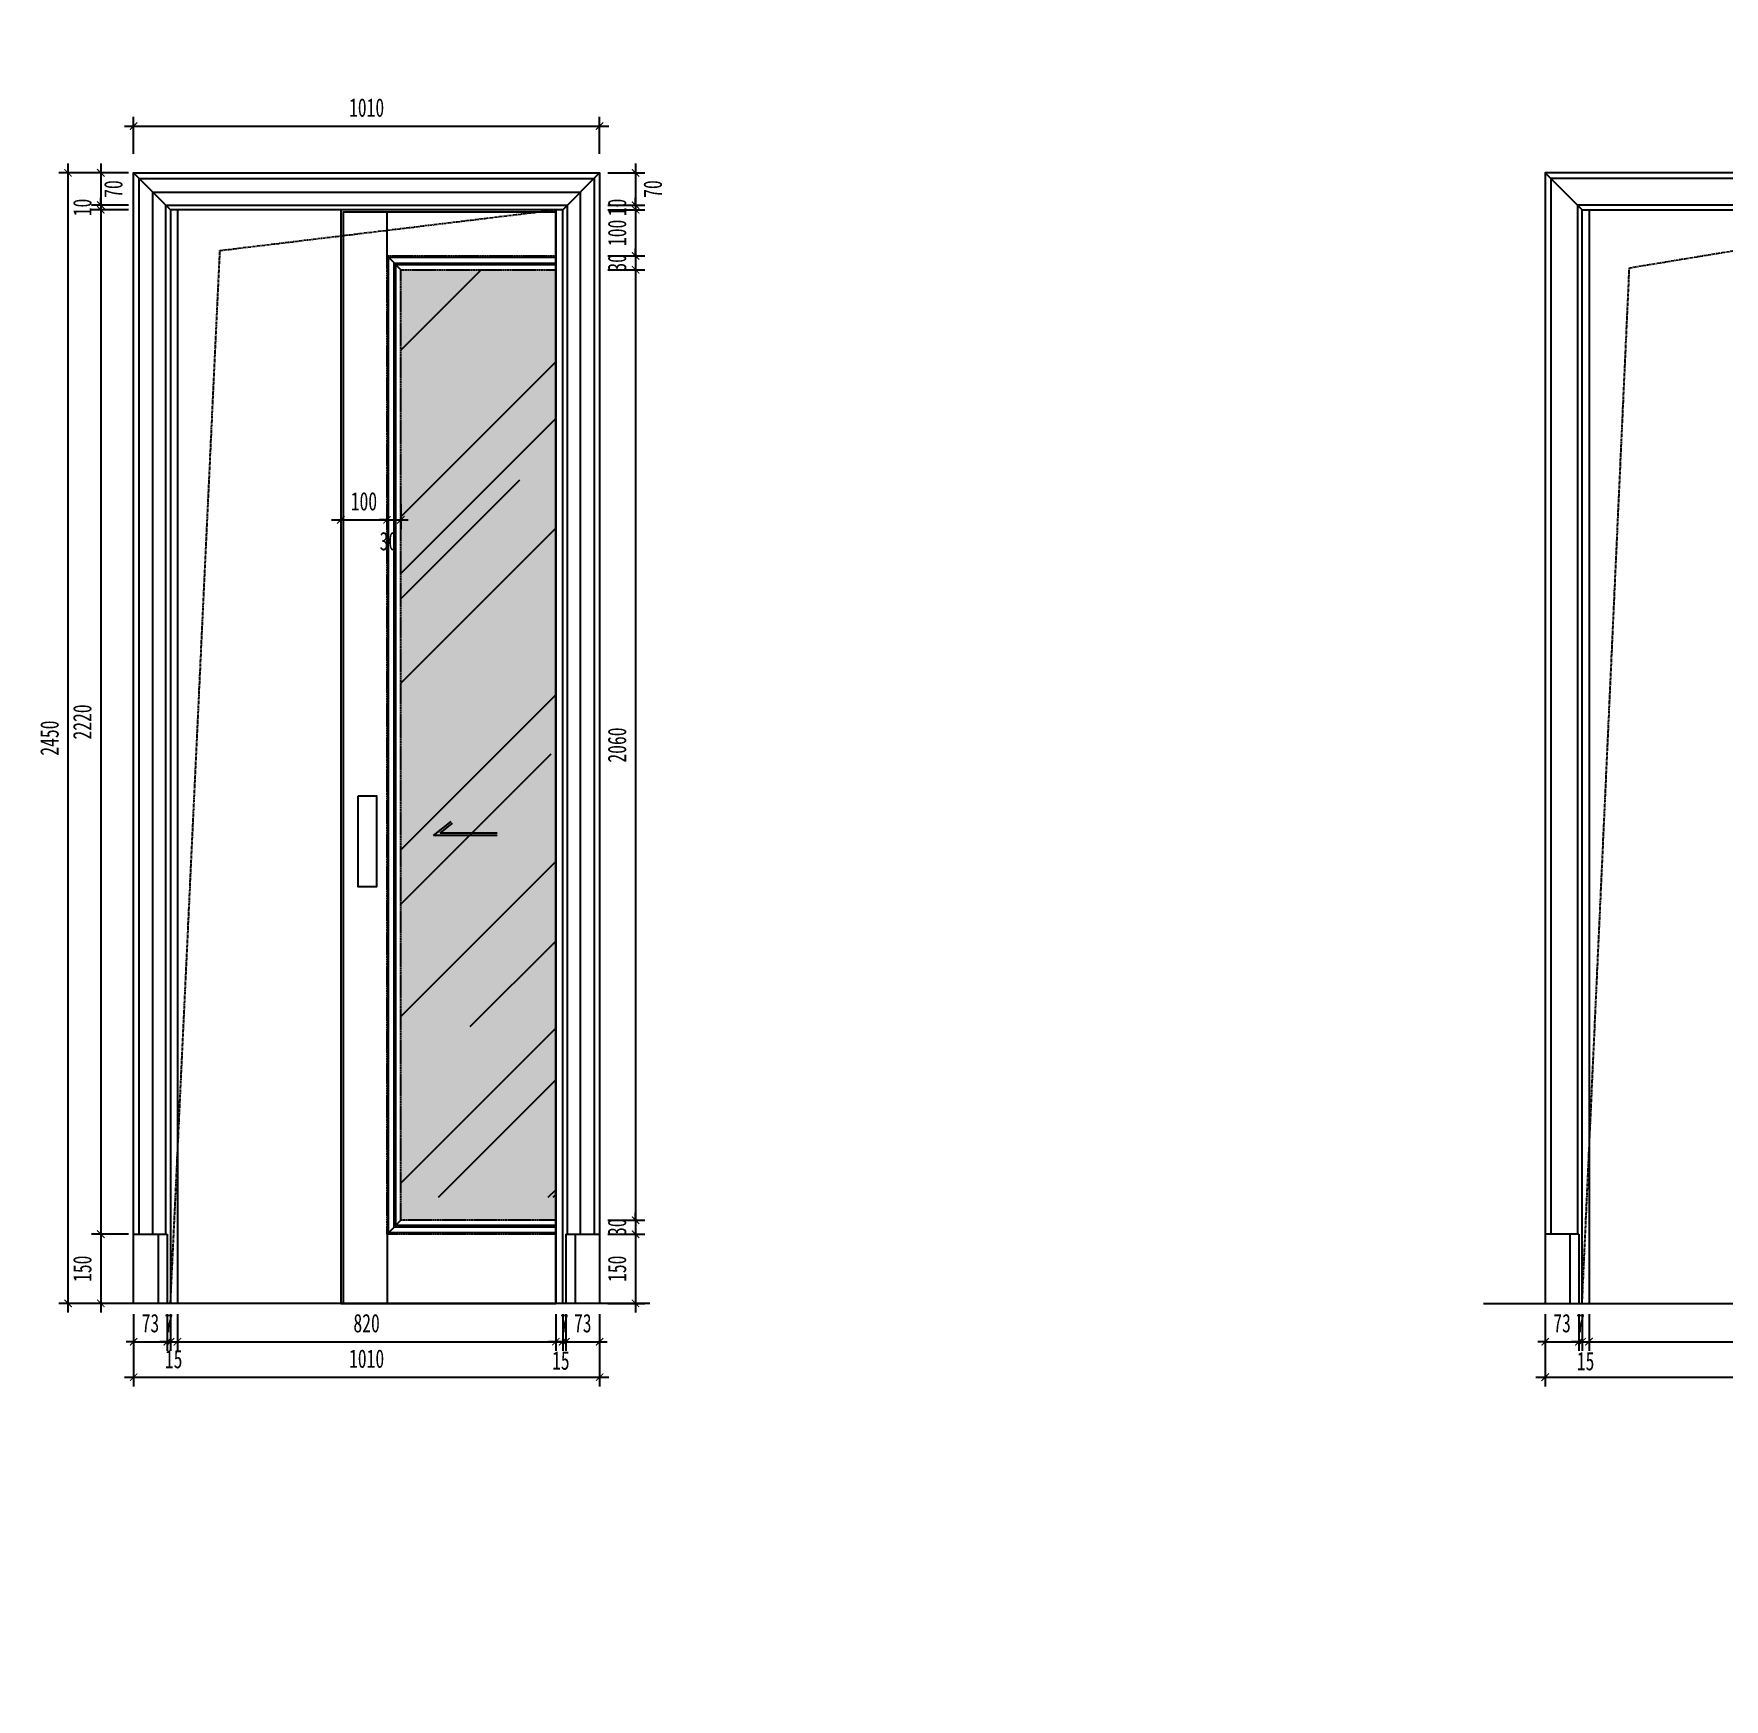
# Model space of a CAD drawing. Header units: millimetres. Extents: x 51249 to 2766742, y -599687 to -1280.
# Drawn here: x 74952 to 78616, y -126986 to -123377 of the extents above; entities that cross this region are included whole.
import ezdxf
from ezdxf.xclip import XClip

# ---------------------------------------------------------------- set-up
doc = ezdxf.new("R2010")
doc.units = ezdxf.units.MM
doc.header["$LTSCALE"] = 10
doc.header["$PDMODE"] = 3
doc.linetypes.add('$0$HIDDEN', pattern=[0.375, 0.25, -0.125])
doc.linetypes.add('CENTER', pattern=[50.8, 31.75, -6.35, 6.35, -6.35])
for name, color, linetype in [('D-Detail(节点图层)', 134, 'Continuous'), ('D-造型粗线', 4, 'Continuous'), ('E-立面填充', 250, 'Continuous'), ('E-立面造型线', 3, 'Continuous'), ('E-顶面轮廓线', 4, 'Continuous'), ('P-门', 2, 'Continuous'), ('W-尺寸', 5, 'Continuous')]:
    doc.layers.add(name, color=color, linetype=linetype)
doc.styles.add('DIM', font='SimSun.ttf', dxfattribs={"width": 0.7})
doc.styles.add('DIMZ', font='SimSun.ttf', dxfattribs={"width": 0.7})
doc.dimstyles.new('25', dxfattribs={"dimscale": 25, "dimtxt": 2, "dimasz": 1, "dimexe": 1, "dimexo": 1, "dimgap": 0.5, "dimtad": 1, "dimdec": 0, "dimzin": 0, "dimdsep": 46, "dimtxsty": 'DIM', "dimblk": 'ARCHTICK', "dimcen": 0, "dimclrd": 5, "dimclre": 5, "dimclrt": 35, "dimadec": 0, "dimazin": 0, "dimtfac": 0.5, "dimtdec": 0, "dimtix": 1, "dimtmove": 2, "dimatfit": 2, "dimldrblk": 'A', "dimfxl": 0, "dimtolj": 1, "dimtzin": 0, "dimlwd": -1, "dimlwe": -1, "dimarcsym": 0})
doc.dimstyles.new('金螳螂1-20', dxfattribs={"dimscale": 20, "dimtxt": 2, "dimasz": 0.8, "dimexe": 1, "dimexo": 1, "dimgap": 1, "dimtad": 1, "dimdec": 0, "dimzin": 0, "dimdsep": 46, "dimtxsty": 'DIMZ', "dimblk": 'ARCHTICK', "dimcen": 1, "dimdle": 1, "dimclrd": 5, "dimclre": 5, "dimclrt": 35, "dimadec": 0, "dimazin": 0, "dimtfac": 1, "dimtdec": 0, "dimtix": 1, "dimtmove": 2, "dimatfit": 3, "dimldrblk": 'A', "dimfxl": 0, "dimtolj": 1, "dimtzin": 0, "dimarcsym": 0})

# ---------------------------------------------------------------- blocks, each defined once
blk = doc.blocks.new('A$C32C9283D')
at = {"ltscale": 0.15}
h = blk.add_hatch(dxfattribs=at)
h.set_pattern_fill('AR-SAND', color=251, scale=15, style=0)
h.set_pattern_definition([(37.5, (130, 180), (-1.20002, 36.706), [0, -28.956, 0, -32.385, 0, -30.95625]), (7.5, (130, 180), (33.7142, 53.7619), [0, -15.621, 0, -26.0985, 0, -10.00125]), (327.5, (106.57, 180), (59.32443, 0.1078), [0, -9.525, 0, -34.29, 0, -44.7675]), (317.5, (106.57, 180), (57.2667, 16.7197), [0, -4.7625, 0, -22.479, 0, -25.7175])])
h.paths.add_polyline_path([(130, 2240), (720.1, 2240), (720.1, 180), (130, 180)])
at = {"layer": 'E-立面填充', "ltscale": 0.15}
h = blk.add_hatch(dxfattribs=at)
h.set_pattern_fill('AR-RROOF', color=256, scale=15, angle=45, style=0)
h.set_pattern_definition([(45, (140, 230), (323.29, 862.105), [5715, -762, 1905, -381]), (45, (363.6, 723), (-627.72, 88.9), [1143, -125.73, 2286, -285.75]), (45, (45.7, 593.7), (1220.417, 1581.423), [3048, -533.4, 1524, -381])])
h.paths.add_polyline_path([(130, 2240), (670, 2240), (670, 230), (130, 230)])
at = {"color": 3, "linetype": '$0$HIDDEN', "ltscale": 0.15, "elevation": 0}
for points in [[(0, 2370), (850.1, 2370), (850.1, 0), (0, 0)], [(100, 2270), (750.1, 2270), (750.1, 150), (100, 150)], [(130, 2240), (720.1, 2240), (720.1, 180), (130, 180)]]:
    blk.add_lwpolyline(points, close=True, dxfattribs=at)
at = {"layer": 'D-Detail(节点图层)', "color": 250, "ltscale": 0.15}
for p, q in [((100, 2270, 0), (100, 2365, 0)), ((750.1, 2270, 0), (750.1, 2365, 0)), ((100, 150, 0), (100, 0, 0)), ((750.1, 150, 0), (750.1, 0, 0))]:
    blk.add_line(p, q, dxfattribs=at)
at = {"layer": 'E-立面造型线', "color": 251}
for p, q in [((100, 2270, 0), (130, 2240, 0)), ((120, 2250, 0), (130, 2240, 0)), ((750.1, 2270, 0), (720.1, 2240, 0)), ((730.1, 2250, 0), (720.1, 2240, 0)), ((100, 150, 0), (130, 180, 0)), ((750.1, 150, 0), (720.1, 180, 0))]:
    blk.add_line(p, q, dxfattribs=at)
at = {"layer": 'E-立面造型线', "color": 44, "elevation": 0}
for points in [[(845.1, 2161), (845.1, 2365), (5, 2365), (5, 0)], [(845.1, 1830), (845.1, 2161)], [(845.1, 0), (845.1, 1830)]]:
    blk.add_lwpolyline(points, dxfattribs=at)
at = {"layer": 'E-立面造型线', "color": 251, "elevation": 0}
for points in [[(103, 2267), (747.1, 2267), (747.1, 153), (103, 153)], [(115.5, 2254.5), (734.6, 2254.5), (734.6, 165.5), (115.5, 165.5)], [(118.8, 2251.2), (731.3, 2251.2), (731.3, 168.7), (118.8, 168.7)]]:
    blk.add_lwpolyline(points, close=True, dxfattribs=at)
at = {"layer": 'P-门', "linetype": 'ByBlock', "ltscale": 0.15, "elevation": 0}
blk.add_lwpolyline([(37.8, 1099.6), (77.3, 1099.6), (77.3, 902.4), (37.8, 902.4)], close=True, dxfattribs=at)
blk = doc.blocks.new('_ArchTick')
at = {"color": 0, "linetype": 'ByBlock', "const_width": 0.15}
blk.add_lwpolyline([(-0.5, -0.5), (0.5, 0.5)], dxfattribs=at)
blk = doc.blocks.new('*D916')
at = {"color": 5, "lineweight": -2, "ltscale": 0.15}
for p, q in [((75097.4, -123658.6), (75097.4, -123768.6)), ((75157.4, -123678.6), (75077.4, -123678.6)), ((75157.4, -123748.6), (75077.4, -123748.6))]:
    blk.add_line(p, q, dxfattribs=at)
at = {"layer": 'Defpoints', "color": 0, "ltscale": 0.15}
for p in [(75367.1, -123678.6), (75097.4, -123748.6), (75367.1, -123748.6)]:
    blk.add_point(p, dxfattribs=at)
at = {"color": 5, "lineweight": -2, "ltscale": 0.15, "xscale": 16, "yscale": 16, "zscale": 16}
for p, rotation in [((75097.4, -123678.6), 90), ((75097.4, -123748.6), 270)]:
    blk.add_blockref('_ArchTick', p, dxfattribs=dict(at, rotation=rotation))
at = {"color": 35, "ltscale": 0.15, "insert": (75124.6, -123713.6), "char_height": 40, "attachment_point": 5, "rotation": 90, "style": 'DIMZ'}
blk.add_mtext('\\A1;70', dxfattribs=at)
blk = doc.blocks.new('A')
for p, q in [((-0.37, 0), (-2.13, 0)), ((-1.44, 1.15), (-1.09, 1.44)), ((-1.44, 1.15), (-0.37, 0)), ((-1.44, -1.15), (-0.37, 0)), ((-1.09, 1.44), (0, 0)), ((-1.09, -1.44), (0, 0)), ((-1.44, -1.15), (-1.09, -1.44))]:
    blk.add_line(p, q)
for points in [[(-1.44, 1.15), (-1.09, 1.44), (-0.37, 0), (0, 0)], [(-1.44, -1.15), (-1.09, -1.44), (-0.37, 0), (0, 0)]]:
    blk.add_solid(points)
blk = doc.blocks.new('*D917')
at = {"color": 5, "lineweight": -2, "ltscale": 0.15}
for p, q in [((75157.4, -123748.6), (75077.4, -123748.6)), ((75097.4, -123748.6), (75097.4, -123732.6)), ((75097.4, -123748.6), (75097.4, -123758.6)), ((75157.4, -123758.6), (75077.4, -123758.6)), ((75097.4, -123758.6), (75097.4, -123774.6))]:
    blk.add_line(p, q, dxfattribs=at)
at = {"layer": 'Defpoints', "color": 0, "ltscale": 0.15}
for p in [(75367.1, -123748.6), (75097.4, -123758.6), (75248.4, -123758.6)]:
    blk.add_point(p, dxfattribs=at)
at = {"color": 5, "lineweight": -2, "ltscale": 0.15, "xscale": 16, "yscale": 16, "zscale": 16}
for p, rotation in [((75097.4, -123748.6), 270), ((75097.4, -123758.6), 90)]:
    blk.add_blockref('_ArchTick', p, dxfattribs=dict(at, rotation=rotation))
at = {"color": 35, "ltscale": 0.15, "insert": (75057.4, -123753.6), "char_height": 40, "attachment_point": 5, "rotation": 90, "style": 'DIMZ'}
blk.add_mtext('\\A1;10', dxfattribs=at)
blk = doc.blocks.new('*D918')
at = {"color": 5, "lineweight": -2, "ltscale": 0.15}
for p, q in [((75097.4, -123738.6), (75097.4, -125998.6)), ((75157.4, -123758.6), (75077.4, -123758.6)), ((75157.4, -125978.6), (75077.4, -125978.6))]:
    blk.add_line(p, q, dxfattribs=at)
at = {"layer": 'Defpoints', "color": 0, "ltscale": 0.15}
for p in [(75248.4, -123758.6), (75097.4, -125978.6), (75238.4, -125978.6)]:
    blk.add_point(p, dxfattribs=at)
at = {"color": 5, "lineweight": -2, "ltscale": 0.15, "xscale": 16, "yscale": 16, "zscale": 16}
for p, rotation in [((75097.4, -123758.6), 90), ((75097.4, -125978.6), 270)]:
    blk.add_blockref('_ArchTick', p, dxfattribs=dict(at, rotation=rotation))
at = {"color": 35, "ltscale": 0.15, "insert": (75057.4, -124868.6), "char_height": 40, "attachment_point": 5, "rotation": 90, "style": 'DIMZ'}
blk.add_mtext('\\A1;2220', dxfattribs=at)
blk = doc.blocks.new('*D919')
at = {"color": 5, "lineweight": -2, "ltscale": 0.15}
for p, q in [((75157.4, -125978.6), (75077.4, -125978.6)), ((75097.4, -125958.6), (75097.4, -126148.6)), ((75157.4, -126128.6), (75077.4, -126128.6))]:
    blk.add_line(p, q, dxfattribs=at)
at = {"layer": 'Defpoints', "color": 0, "ltscale": 0.15}
for p in [(75238.4, -125978.6), (75097.4, -126128.6), (75221.4, -126128.6)]:
    blk.add_point(p, dxfattribs=at)
at = {"color": 5, "lineweight": -2, "ltscale": 0.15, "xscale": 16, "yscale": 16, "zscale": 16}
for p, rotation in [((75097.4, -125978.6), 90), ((75097.4, -126128.6), 270)]:
    blk.add_blockref('_ArchTick', p, dxfattribs=dict(at, rotation=rotation))
at = {"color": 35, "ltscale": 0.15, "insert": (75057.4, -126053.6), "char_height": 40, "attachment_point": 5, "rotation": 90, "style": 'DIMZ'}
blk.add_mtext('\\A1;150', dxfattribs=at)
blk = doc.blocks.new('*D920')
at = {"color": 5, "lineweight": -2, "ltscale": 0.15}
for p, q in [((75026.4, -126148.6), (75026.4, -123658.6)), ((75086.4, -123678.6), (75006.4, -123678.6)), ((75086.4, -126128.6), (75006.4, -126128.6))]:
    blk.add_line(p, q, dxfattribs=at)
at = {"layer": 'Defpoints', "color": 0, "ltscale": 0.15}
for p in [(75026.4, -123678.6), (75157.4, -123678.6), (75157.4, -126128.6)]:
    blk.add_point(p, dxfattribs=at)
at = {"color": 5, "lineweight": -2, "ltscale": 0.15, "xscale": 16, "yscale": 16, "zscale": 16}
for p, rotation in [((75026.4, -123678.6), 90), ((75026.4, -126128.6), 270)]:
    blk.add_blockref('_ArchTick', p, dxfattribs=dict(at, rotation=rotation))
at = {"color": 35, "ltscale": 0.15, "insert": (74986.4, -124903.6), "char_height": 40, "attachment_point": 5, "rotation": 90, "style": 'DIMZ'}
blk.add_mtext('\\A1;2450', dxfattribs=at)
blk = doc.blocks.new('*D921')
at = {"color": 5, "lineweight": -2, "ltscale": 0.15}
for p, q in [((75168.4, -123637.3), (75168.4, -123557.3)), ((76178.4, -123637.3), (76178.4, -123557.3)), ((75148.4, -123577.3), (76198.4, -123577.3))]:
    blk.add_line(p, q, dxfattribs=at)
at = {"layer": 'Defpoints', "color": 0, "ltscale": 0.15}
for p in [(76178.4, -123577.3), (75168.4, -123678.6), (76178.4, -123700)]:
    blk.add_point(p, dxfattribs=at)
at = {"color": 5, "lineweight": -2, "ltscale": 0.15, "xscale": 16, "yscale": 16, "zscale": 16, "rotation": 180}
blk.add_blockref('_ArchTick', (75168.4, -123577.3), dxfattribs=at)
at = {"color": 5, "lineweight": -2, "ltscale": 0.15, "xscale": 16, "yscale": 16, "zscale": 16}
blk.add_blockref('_ArchTick', (76178.4, -123577.3), dxfattribs=at)
at = {"color": 35, "ltscale": 0.15, "insert": (75673.4, -123537.3), "char_height": 40, "attachment_point": 5, "style": 'DIMZ'}
blk.add_mtext('\\A1;1010', dxfattribs=at)
blk = doc.blocks.new('*D922')
at = {"color": 5, "lineweight": -2, "ltscale": 0.15}
for p, q in [((76256.3, -123658.6), (76256.3, -123768.6)), ((76196.3, -123678.6), (76276.3, -123678.6)), ((76196.3, -123748.6), (76276.3, -123748.6))]:
    blk.add_line(p, q, dxfattribs=at)
at = {"layer": 'Defpoints', "color": 0, "ltscale": 0.15}
for p in [(75999.2, -123678.6), (75999.2, -123748.6), (76256.3, -123748.6)]:
    blk.add_point(p, dxfattribs=at)
at = {"color": 5, "lineweight": -2, "ltscale": 0.15, "xscale": 16, "yscale": 16, "zscale": 16}
for p, rotation in [((76256.3, -123678.6), 90), ((76256.3, -123748.6), 270)]:
    blk.add_blockref('_ArchTick', p, dxfattribs=dict(at, rotation=rotation))
at = {"color": 35, "ltscale": 0.15, "insert": (76293.7, -123713.6), "char_height": 40, "attachment_point": 5, "rotation": 90, "style": 'DIMZ'}
blk.add_mtext('\\A1;70', dxfattribs=at)
blk = doc.blocks.new('*D923')
at = {"color": 5, "lineweight": -2, "ltscale": 0.15}
for p, q in [((76196.3, -123748.6), (76276.3, -123748.6)), ((76256.3, -123748.6), (76256.3, -123732.6)), ((76256.3, -123748.6), (76256.3, -123758.6)), ((76196.3, -123758.6), (76276.3, -123758.6)), ((76256.3, -123758.6), (76256.3, -123774.6))]:
    blk.add_line(p, q, dxfattribs=at)
at = {"layer": 'Defpoints', "color": 0, "ltscale": 0.15}
for p in [(75999.2, -123748.6), (76098.4, -123758.6), (76256.3, -123758.6)]:
    blk.add_point(p, dxfattribs=at)
at = {"color": 5, "lineweight": -2, "ltscale": 0.15, "xscale": 16, "yscale": 16, "zscale": 16}
for p, rotation in [((76256.3, -123748.6), 270), ((76256.3, -123758.6), 90)]:
    blk.add_blockref('_ArchTick', p, dxfattribs=dict(at, rotation=rotation))
at = {"color": 35, "ltscale": 0.15, "insert": (76216.3, -123753.6), "char_height": 40, "attachment_point": 5, "rotation": 90, "style": 'DIMZ'}
blk.add_mtext('\\A1;10', dxfattribs=at)
blk = doc.blocks.new('*D924')
at = {"color": 5, "lineweight": -2, "ltscale": 0.15}
for p, q in [((76256.3, -123738.6), (76256.3, -123878.6)), ((76196.3, -123758.6), (76276.3, -123758.6)), ((76196.3, -123858.6), (76276.3, -123858.6))]:
    blk.add_line(p, q, dxfattribs=at)
at = {"layer": 'Defpoints', "color": 0, "ltscale": 0.15}
for p in [(76098.4, -123758.6), (76029.8, -123858.6), (76256.3, -123858.6)]:
    blk.add_point(p, dxfattribs=at)
at = {"color": 5, "lineweight": -2, "ltscale": 0.15, "xscale": 16, "yscale": 16, "zscale": 16}
for p, rotation in [((76256.3, -123758.6), 90), ((76256.3, -123858.6), 270)]:
    blk.add_blockref('_ArchTick', p, dxfattribs=dict(at, rotation=rotation))
at = {"color": 35, "ltscale": 0.15, "insert": (76216.3, -123808.6), "char_height": 40, "attachment_point": 5, "rotation": 90, "style": 'DIMZ'}
blk.add_mtext('\\A1;100', dxfattribs=at)
blk = doc.blocks.new('*D925')
at = {"color": 5, "lineweight": -2, "ltscale": 0.15}
for p, q in [((76196.3, -123858.6), (76276.3, -123858.6)), ((76256.3, -123858.6), (76256.3, -123842.6)), ((76256.3, -123858.6), (76256.3, -123888.6)), ((76196.3, -123888.6), (76276.3, -123888.6)), ((76256.3, -123888.6), (76256.3, -123904.6))]:
    blk.add_line(p, q, dxfattribs=at)
at = {"layer": 'Defpoints', "color": 0, "ltscale": 0.15}
for p in [(76059.8, -123858.6), (76083, -123888.6), (76256.3, -123888.6)]:
    blk.add_point(p, dxfattribs=at)
at = {"color": 5, "lineweight": -2, "ltscale": 0.15, "xscale": 16, "yscale": 16, "zscale": 16}
for p, rotation in [((76256.3, -123858.6), 270), ((76256.3, -123888.6), 90)]:
    blk.add_blockref('_ArchTick', p, dxfattribs=dict(at, rotation=rotation))
at = {"color": 35, "ltscale": 0.15, "insert": (76216.3, -123873.6), "char_height": 40, "attachment_point": 5, "rotation": 90, "style": 'DIMZ'}
blk.add_mtext('\\A1;30', dxfattribs=at)
blk = doc.blocks.new('*D926')
at = {"color": 5, "lineweight": -2, "ltscale": 0.15}
for p, q in [((76196.3, -123888.6), (76276.3, -123888.6)), ((76256.3, -123868.6), (76256.3, -125968.6)), ((76196.3, -125948.6), (76276.3, -125948.6))]:
    blk.add_line(p, q, dxfattribs=at)
at = {"layer": 'Defpoints', "color": 0, "ltscale": 0.15}
for p in [(76083, -123888.6), (76048.6, -125948.6), (76256.3, -125948.6)]:
    blk.add_point(p, dxfattribs=at)
at = {"color": 5, "lineweight": -2, "ltscale": 0.15, "xscale": 16, "yscale": 16, "zscale": 16}
for p, rotation in [((76256.3, -123888.6), 90), ((76256.3, -125948.6), 270)]:
    blk.add_blockref('_ArchTick', p, dxfattribs=dict(at, rotation=rotation))
at = {"color": 35, "ltscale": 0.15, "insert": (76216.3, -124918.6), "char_height": 40, "attachment_point": 5, "rotation": 90, "style": 'DIMZ'}
blk.add_mtext('\\A1;2060', dxfattribs=at)
blk = doc.blocks.new('*D927')
at = {"color": 5, "lineweight": -2, "ltscale": 0.15}
for p, q in [((76256.3, -125948.6), (76256.3, -125932.6)), ((76196.3, -125948.6), (76276.3, -125948.6)), ((76196.3, -125978.6), (76276.3, -125978.6)), ((76256.3, -125948.6), (76256.3, -125978.6)), ((76256.3, -125978.6), (76256.3, -125994.6))]:
    blk.add_line(p, q, dxfattribs=at)
at = {"layer": 'Defpoints', "color": 0, "ltscale": 0.15}
for p in [(76048.6, -125948.6), (76050.3, -125978.6), (76256.3, -125978.6)]:
    blk.add_point(p, dxfattribs=at)
at = {"color": 5, "lineweight": -2, "ltscale": 0.15, "xscale": 16, "yscale": 16, "zscale": 16}
for p, rotation in [((76256.3, -125948.6), 270), ((76256.3, -125978.6), 90)]:
    blk.add_blockref('_ArchTick', p, dxfattribs=dict(at, rotation=rotation))
at = {"color": 35, "ltscale": 0.15, "insert": (76216.3, -125963.6), "char_height": 40, "attachment_point": 5, "rotation": 90, "style": 'DIMZ'}
blk.add_mtext('\\A1;30', dxfattribs=at)
blk = doc.blocks.new('*D928')
at = {"color": 5, "lineweight": -2, "ltscale": 0.15}
for p, q in [((76196.3, -125978.6), (76276.3, -125978.6)), ((76256.3, -125958.6), (76256.3, -126148.6)), ((76196.3, -126128.6), (76276.3, -126128.6))]:
    blk.add_line(p, q, dxfattribs=at)
at = {"layer": 'Defpoints', "color": 0, "ltscale": 0.15}
for p in [(76050.3, -125978.6), (76011.6, -126128.6), (76256.3, -126128.6)]:
    blk.add_point(p, dxfattribs=at)
at = {"color": 5, "lineweight": -2, "ltscale": 0.15, "xscale": 16, "yscale": 16, "zscale": 16}
for p, rotation in [((76256.3, -125978.6), 90), ((76256.3, -126128.6), 270)]:
    blk.add_blockref('_ArchTick', p, dxfattribs=dict(at, rotation=rotation))
at = {"color": 35, "ltscale": 0.15, "insert": (76216.3, -126053.6), "char_height": 40, "attachment_point": 5, "rotation": 90, "style": 'DIMZ'}
blk.add_mtext('\\A1;150', dxfattribs=at)
blk = doc.blocks.new('*D929')
at = {"color": 5, "lineweight": -2, "ltscale": 0.15}
for p, q in [((75168.4, -126151.7), (75168.4, -126231.7)), ((75241.4, -126151.7), (75241.4, -126231.7)), ((75168.4, -126211.7), (75152.4, -126211.7)), ((75168.4, -126211.7), (75241.4, -126211.7)), ((75241.4, -126211.7), (75257.4, -126211.7))]:
    blk.add_line(p, q, dxfattribs=at)
at = {"layer": 'Defpoints', "color": 0, "ltscale": 0.15}
for p in [(75168.4, -126128.6), (75241.4, -126128.6), (75241.4, -126211.7)]:
    blk.add_point(p, dxfattribs=at)
at = {"color": 5, "lineweight": -2, "ltscale": 0.15, "xscale": 16, "yscale": 16, "zscale": 16}
blk.add_blockref('_ArchTick', (75168.4, -126211.7), dxfattribs=at)
at = {"color": 5, "lineweight": -2, "ltscale": 0.15, "xscale": 16, "yscale": 16, "zscale": 16, "rotation": 180}
blk.add_blockref('_ArchTick', (75241.4, -126211.7), dxfattribs=at)
at = {"color": 35, "ltscale": 0.15, "insert": (75204.9, -126171.7), "char_height": 40, "attachment_point": 5, "style": 'DIMZ'}
blk.add_mtext('\\A1;73', dxfattribs=at)
blk = doc.blocks.new('*D930')
at = {"color": 5, "lineweight": -2, "ltscale": 0.15}
for p, q in [((75241.4, -126151.7), (75241.4, -126231.7)), ((75248.4, -126151.7), (75248.4, -126231.7)), ((75241.4, -126211.7), (75225.4, -126211.7)), ((75241.4, -126211.7), (75248.4, -126211.7)), ((75248.4, -126211.7), (75264.4, -126211.7))]:
    blk.add_line(p, q, dxfattribs=at)
at = {"layer": 'Defpoints', "color": 0, "ltscale": 0.15}
for p in [(75241.4, -126128.6), (75248.4, -126128.6), (75248.4, -126211.7)]:
    blk.add_point(p, dxfattribs=at)
at = {"color": 5, "lineweight": -2, "ltscale": 0.15, "xscale": 16, "yscale": 16, "zscale": 16}
blk.add_blockref('_ArchTick', (75241.4, -126211.7), dxfattribs=at)
at = {"color": 5, "lineweight": -2, "ltscale": 0.15, "xscale": 16, "yscale": 16, "zscale": 16, "rotation": 180}
blk.add_blockref('_ArchTick', (75248.4, -126211.7), dxfattribs=at)
at = {"color": 35, "ltscale": 0.15, "insert": (75244.9, -126171.7), "char_height": 40, "attachment_point": 5, "style": 'DIMZ'}
blk.add_mtext('\\A1;7', dxfattribs=at)
blk = doc.blocks.new('*D931')
at = {"color": 5, "lineweight": -2, "ltscale": 0.15}
for p, q in [((75168.4, -126228.6), (75168.4, -126308.6)), ((76178.4, -126228.6), (76178.4, -126308.6)), ((75148.4, -126288.6), (76198.4, -126288.6))]:
    blk.add_line(p, q, dxfattribs=at)
at = {"layer": 'Defpoints', "color": 0, "ltscale": 0.15}
for p in [(75168.4, -126151.7), (76178.4, -126151.7), (76178.4, -126288.6)]:
    blk.add_point(p, dxfattribs=at)
at = {"color": 5, "lineweight": -2, "ltscale": 0.15, "xscale": 16, "yscale": 16, "zscale": 16, "rotation": 180}
blk.add_blockref('_ArchTick', (75168.4, -126288.6), dxfattribs=at)
at = {"color": 5, "lineweight": -2, "ltscale": 0.15, "xscale": 16, "yscale": 16, "zscale": 16}
blk.add_blockref('_ArchTick', (76178.4, -126288.6), dxfattribs=at)
at = {"color": 35, "ltscale": 0.15, "insert": (75673.4, -126248.6), "char_height": 40, "attachment_point": 5, "style": 'DIMZ'}
blk.add_mtext('\\A1;1010', dxfattribs=at)
blk = doc.blocks.new('*D932')
at = {"color": 5, "lineweight": -2, "ltscale": 0.15}
for p, q in [((75617.6, -124394.8), (75617.6, -124450.6)), ((75717.6, -124394.8), (75717.6, -124450.6)), ((75597.6, -124430.6), (75737.6, -124430.6))]:
    blk.add_line(p, q, dxfattribs=at)
at = {"layer": 'Defpoints', "color": 0, "ltscale": 0.15}
for p in [(75617.6, -124374.8), (75717.6, -124374.8), (75717.6, -124430.6)]:
    blk.add_point(p, dxfattribs=at)
at = {"color": 5, "lineweight": -2, "ltscale": 0.15, "xscale": 16, "yscale": 16, "zscale": 16, "rotation": 180}
blk.add_blockref('_ArchTick', (75617.6, -124430.6), dxfattribs=at)
at = {"color": 5, "lineweight": -2, "ltscale": 0.15, "xscale": 16, "yscale": 16, "zscale": 16}
blk.add_blockref('_ArchTick', (75717.6, -124430.6), dxfattribs=at)
at = {"color": 35, "ltscale": 0.15, "insert": (75667.6, -124390.6), "char_height": 40, "attachment_point": 5, "style": 'DIMZ'}
blk.add_mtext('\\A1;100', dxfattribs=at)
blk = doc.blocks.new('*D933')
at = {"color": 5, "lineweight": -2, "ltscale": 0.15}
for p, q in [((75717.6, -124394.8), (75717.6, -124450.6)), ((75747.6, -124396.3), (75747.6, -124450.6)), ((75717.6, -124430.6), (75701.6, -124430.6)), ((75717.6, -124430.6), (75747.6, -124430.6)), ((75747.6, -124430.6), (75763.6, -124430.6))]:
    blk.add_line(p, q, dxfattribs=at)
at = {"layer": 'Defpoints', "color": 0, "ltscale": 0.15}
for p in [(75717.6, -124374.8), (75747.6, -124376.3), (75747.6, -124430.6)]:
    blk.add_point(p, dxfattribs=at)
at = {"color": 5, "lineweight": -2, "ltscale": 0.15, "xscale": 16, "yscale": 16, "zscale": 16}
blk.add_blockref('_ArchTick', (75717.6, -124430.6), dxfattribs=at)
at = {"color": 5, "lineweight": -2, "ltscale": 0.15, "xscale": 16, "yscale": 16, "zscale": 16, "rotation": 180}
blk.add_blockref('_ArchTick', (75747.6, -124430.6), dxfattribs=at)
at = {"color": 35, "ltscale": 0.15, "insert": (75720.6, -124476.9), "char_height": 40, "attachment_point": 5, "style": 'DIMZ'}
blk.add_mtext('\\A1;30', dxfattribs=at)
blk = doc.blocks.new('*D939')
at = {"color": 5, "lineweight": -2, "ltscale": 0.15}
for p, q in [((78227.7, -126151.7), (78227.7, -126231.7)), ((78300.7, -126151.7), (78300.7, -126231.7)), ((78227.7, -126211.7), (78211.7, -126211.7)), ((78227.7, -126211.7), (78300.7, -126211.7)), ((78300.7, -126211.7), (78316.7, -126211.7))]:
    blk.add_line(p, q, dxfattribs=at)
at = {"layer": 'Defpoints', "color": 0, "ltscale": 0.15}
for p in [(78227.7, -126128.6), (78300.7, -126128.6), (78300.7, -126211.7)]:
    blk.add_point(p, dxfattribs=at)
at = {"color": 5, "lineweight": -2, "ltscale": 0.15, "xscale": 16, "yscale": 16, "zscale": 16}
blk.add_blockref('_ArchTick', (78227.7, -126211.7), dxfattribs=at)
at = {"color": 5, "lineweight": -2, "ltscale": 0.15, "xscale": 16, "yscale": 16, "zscale": 16, "rotation": 180}
blk.add_blockref('_ArchTick', (78300.7, -126211.7), dxfattribs=at)
at = {"color": 35, "ltscale": 0.15, "insert": (78264.2, -126171.7), "char_height": 40, "attachment_point": 5, "style": 'DIMZ'}
blk.add_mtext('\\A1;73', dxfattribs=at)
blk = doc.blocks.new('*D940')
at = {"color": 5, "lineweight": -2, "ltscale": 0.15}
for p, q in [((78300.7, -126151.7), (78300.7, -126231.7)), ((78307.7, -126151.7), (78307.7, -126231.7)), ((78300.7, -126211.7), (78284.7, -126211.7)), ((78300.7, -126211.7), (78307.7, -126211.7)), ((78307.7, -126211.7), (78323.7, -126211.7))]:
    blk.add_line(p, q, dxfattribs=at)
at = {"layer": 'Defpoints', "color": 0, "ltscale": 0.15}
for p in [(78300.7, -126128.6), (78307.7, -126128.6), (78307.7, -126211.7)]:
    blk.add_point(p, dxfattribs=at)
at = {"color": 5, "lineweight": -2, "ltscale": 0.15, "xscale": 16, "yscale": 16, "zscale": 16}
blk.add_blockref('_ArchTick', (78300.7, -126211.7), dxfattribs=at)
at = {"color": 5, "lineweight": -2, "ltscale": 0.15, "xscale": 16, "yscale": 16, "zscale": 16, "rotation": 180}
blk.add_blockref('_ArchTick', (78307.7, -126211.7), dxfattribs=at)
at = {"color": 35, "ltscale": 0.15, "insert": (78304.2, -126171.7), "char_height": 40, "attachment_point": 5, "style": 'DIMZ'}
blk.add_mtext('\\A1;7', dxfattribs=at)
blk = doc.blocks.new('*D941')
at = {"color": 5, "lineweight": -2, "ltscale": 0.15}
for p, q in [((78322.7, -126151.7), (78322.7, -126231.7)), ((79142.7, -126151.7), (79142.7, -126231.7)), ((78302.7, -126211.7), (79162.7, -126211.7))]:
    blk.add_line(p, q, dxfattribs=at)
at = {"layer": 'Defpoints', "color": 0, "ltscale": 0.15}
for p in [(78322.7, -126128.6), (79142.7, -126094.9), (79142.7, -126211.7)]:
    blk.add_point(p, dxfattribs=at)
at = {"color": 5, "lineweight": -2, "ltscale": 0.15, "xscale": 16, "yscale": 16, "zscale": 16, "rotation": 180}
blk.add_blockref('_ArchTick', (78322.7, -126211.7), dxfattribs=at)
at = {"color": 5, "lineweight": -2, "ltscale": 0.15, "xscale": 16, "yscale": 16, "zscale": 16}
blk.add_blockref('_ArchTick', (79142.7, -126211.7), dxfattribs=at)
at = {"color": 35, "ltscale": 0.15, "insert": (78732.7, -126171.7), "char_height": 40, "attachment_point": 5, "style": 'DIMZ'}
blk.add_mtext('\\A1;820', dxfattribs=at)
blk = doc.blocks.new('*D946')
at = {"color": 5, "lineweight": -2, "ltscale": 0.15}
for p, q in [((78227.7, -126228.6), (78227.7, -126308.6)), ((80022.7, -126228.6), (80022.7, -126308.6)), ((78207.7, -126288.6), (80042.7, -126288.6))]:
    blk.add_line(p, q, dxfattribs=at)
at = {"layer": 'Defpoints', "color": 0, "ltscale": 0.15}
for p in [(78227.7, -126151.7), (80022.7, -126151.7), (80022.7, -126288.6)]:
    blk.add_point(p, dxfattribs=at)
at = {"color": 5, "lineweight": -2, "ltscale": 0.15, "xscale": 16, "yscale": 16, "zscale": 16, "rotation": 180}
blk.add_blockref('_ArchTick', (78227.7, -126288.6), dxfattribs=at)
at = {"color": 5, "lineweight": -2, "ltscale": 0.15, "xscale": 16, "yscale": 16, "zscale": 16}
blk.add_blockref('_ArchTick', (80022.7, -126288.6), dxfattribs=at)
at = {"color": 35, "ltscale": 0.15, "insert": (79125.2, -126248.6), "char_height": 40, "attachment_point": 5, "style": 'DIMZ'}
blk.add_mtext('\\A1;1795', dxfattribs=at)
blk = doc.blocks.new('*D948')
at = {"color": 5, "lineweight": -2, "ltscale": 0.15}
for p, q in [((78307.7, -126151.7), (78307.7, -126231.7)), ((78322.7, -126151.7), (78322.7, -126231.7)), ((78307.7, -126211.7), (78291.7, -126211.7)), ((78307.7, -126211.7), (78322.7, -126211.7)), ((78322.7, -126211.7), (78338.7, -126211.7))]:
    blk.add_line(p, q, dxfattribs=at)
at = {"layer": 'Defpoints', "color": 0, "ltscale": 0.15}
for p in [(78307.7, -126117.6), (78322.7, -126117.6), (78322.7, -126211.7)]:
    blk.add_point(p, dxfattribs=at)
at = {"color": 5, "lineweight": -2, "ltscale": 0.15, "xscale": 16, "yscale": 16, "zscale": 16}
blk.add_blockref('_ArchTick', (78307.7, -126211.7), dxfattribs=at)
at = {"color": 5, "lineweight": -2, "ltscale": 0.15, "xscale": 16, "yscale": 16, "zscale": 16, "rotation": 180}
blk.add_blockref('_ArchTick', (78322.7, -126211.7), dxfattribs=at)
at = {"color": 35, "ltscale": 0.15, "insert": (78315.2, -126254), "char_height": 40, "attachment_point": 5, "style": 'DIMZ'}
blk.add_mtext('\\A1;15', dxfattribs=at)
blk = doc.blocks.new('*D950')
at = {"color": 5, "lineweight": -2, "ltscale": 0.15}
for p, q in [((75248.4, -126151.7), (75248.4, -126231.7)), ((75263.4, -126151.7), (75263.4, -126231.7)), ((75248.4, -126211.7), (75232.4, -126211.7)), ((75248.4, -126211.7), (75263.4, -126211.7)), ((75263.4, -126211.7), (75279.4, -126211.7))]:
    blk.add_line(p, q, dxfattribs=at)
at = {"layer": 'Defpoints', "color": 0, "ltscale": 0.15}
for p in [(75248.4, -126080.1), (75263.4, -126080.1), (75263.4, -126211.7)]:
    blk.add_point(p, dxfattribs=at)
at = {"color": 5, "lineweight": -2, "ltscale": 0.15, "xscale": 16, "yscale": 16, "zscale": 16}
blk.add_blockref('_ArchTick', (75248.4, -126211.7), dxfattribs=at)
at = {"color": 5, "lineweight": -2, "ltscale": 0.15, "xscale": 16, "yscale": 16, "zscale": 16, "rotation": 180}
blk.add_blockref('_ArchTick', (75263.4, -126211.7), dxfattribs=at)
at = {"color": 35, "ltscale": 0.15, "insert": (75255.2, -126249.5), "char_height": 40, "attachment_point": 5, "style": 'DIMZ'}
blk.add_mtext('\\A1;15', dxfattribs=at)
blk = doc.blocks.new('*D951')
at = {"color": 5, "lineweight": -2, "ltscale": 0.15}
for p, q in [((75263.4, -126151.7), (75263.4, -126231.7)), ((76083.4, -126151.7), (76083.4, -126231.7)), ((75243.4, -126211.7), (76103.4, -126211.7))]:
    blk.add_line(p, q, dxfattribs=at)
at = {"layer": 'Defpoints', "color": 0, "ltscale": 0.15}
for p in [(75263.4, -126080.1), (76083.4, -126128.6), (76083.4, -126211.7)]:
    blk.add_point(p, dxfattribs=at)
at = {"color": 5, "lineweight": -2, "ltscale": 0.15, "xscale": 16, "yscale": 16, "zscale": 16, "rotation": 180}
blk.add_blockref('_ArchTick', (75263.4, -126211.7), dxfattribs=at)
at = {"color": 5, "lineweight": -2, "ltscale": 0.15, "xscale": 16, "yscale": 16, "zscale": 16}
blk.add_blockref('_ArchTick', (76083.4, -126211.7), dxfattribs=at)
at = {"color": 35, "ltscale": 0.15, "insert": (75673.4, -126171.7), "char_height": 40, "attachment_point": 5, "style": 'DIMZ'}
blk.add_mtext('\\A1;820', dxfattribs=at)
blk = doc.blocks.new('*D952')
at = {"color": 5, "lineweight": -2, "ltscale": 0.15}
for p, q in [((76083.4, -126151.7), (76083.4, -126231.7)), ((76098.4, -126151.7), (76098.4, -126231.7)), ((76083.4, -126211.7), (76067.4, -126211.7)), ((76083.4, -126211.7), (76098.4, -126211.7)), ((76098.4, -126211.7), (76114.4, -126211.7))]:
    blk.add_line(p, q, dxfattribs=at)
at = {"layer": 'Defpoints', "color": 0, "ltscale": 0.15}
for p in [(76083.4, -126128.6), (76098.4, -126128.6), (76098.4, -126211.7)]:
    blk.add_point(p, dxfattribs=at)
at = {"color": 5, "lineweight": -2, "ltscale": 0.15, "xscale": 16, "yscale": 16, "zscale": 16}
blk.add_blockref('_ArchTick', (76083.4, -126211.7), dxfattribs=at)
at = {"color": 5, "lineweight": -2, "ltscale": 0.15, "xscale": 16, "yscale": 16, "zscale": 16, "rotation": 180}
blk.add_blockref('_ArchTick', (76098.4, -126211.7), dxfattribs=at)
at = {"color": 35, "ltscale": 0.15, "insert": (76094.3, -126252.7), "char_height": 40, "attachment_point": 5, "style": 'DIMZ'}
blk.add_mtext('\\A1;15', dxfattribs=at)
blk = doc.blocks.new('*D953')
at = {"color": 5, "lineweight": -2, "ltscale": 0.15}
for p, q in [((76098.4, -126151.7), (76098.4, -126231.7)), ((76105.4, -126151.7), (76105.4, -126231.7)), ((76098.4, -126211.7), (76082.4, -126211.7)), ((76098.4, -126211.7), (76105.4, -126211.7)), ((76105.4, -126211.7), (76121.4, -126211.7))]:
    blk.add_line(p, q, dxfattribs=at)
at = {"layer": 'Defpoints', "color": 0, "ltscale": 0.15}
for p in [(76098.4, -126128.6), (76105.4, -126128.6), (76105.4, -126211.7)]:
    blk.add_point(p, dxfattribs=at)
at = {"color": 5, "lineweight": -2, "ltscale": 0.15, "xscale": 16, "yscale": 16, "zscale": 16}
blk.add_blockref('_ArchTick', (76098.4, -126211.7), dxfattribs=at)
at = {"color": 5, "lineweight": -2, "ltscale": 0.15, "xscale": 16, "yscale": 16, "zscale": 16, "rotation": 180}
blk.add_blockref('_ArchTick', (76105.4, -126211.7), dxfattribs=at)
at = {"color": 35, "ltscale": 0.15, "insert": (76101.9, -126171.7), "char_height": 40, "attachment_point": 5, "style": 'DIMZ'}
blk.add_mtext('\\A1;7', dxfattribs=at)
blk = doc.blocks.new('*D954')
at = {"color": 5, "lineweight": -2, "ltscale": 0.15}
for p, q in [((76105.4, -126151.7), (76105.4, -126231.7)), ((76178.4, -126151.7), (76178.4, -126231.7)), ((76105.4, -126211.7), (76089.4, -126211.7)), ((76105.4, -126211.7), (76178.4, -126211.7)), ((76178.4, -126211.7), (76194.4, -126211.7))]:
    blk.add_line(p, q, dxfattribs=at)
at = {"layer": 'Defpoints', "color": 0, "ltscale": 0.15}
for p in [(76105.4, -126128.6), (76178.4, -126128.6), (76178.4, -126211.7)]:
    blk.add_point(p, dxfattribs=at)
at = {"color": 5, "lineweight": -2, "ltscale": 0.15, "xscale": 16, "yscale": 16, "zscale": 16}
blk.add_blockref('_ArchTick', (76105.4, -126211.7), dxfattribs=at)
at = {"color": 5, "lineweight": -2, "ltscale": 0.15, "xscale": 16, "yscale": 16, "zscale": 16, "rotation": 180}
blk.add_blockref('_ArchTick', (76178.4, -126211.7), dxfattribs=at)
at = {"color": 35, "ltscale": 0.15, "insert": (76141.9, -126171.7), "char_height": 40, "attachment_point": 5, "style": 'DIMZ'}
blk.add_mtext('\\A1;73', dxfattribs=at)
blk = doc.blocks.new('*D1063')
at = {"layer": 'D-Detail(节点图层)', "color": 5, "ltscale": 0.15}
for p, q in [((2766617, -121582.1), (2766742, -121582.1)), ((2766717, -121582.1), (2766717, -599673.1)), ((2766698.3, -599673.1), (2766742, -599673.1))]:
    blk.add_line(p, q, dxfattribs=at)
at = {"layer": 'Defpoints', "color": 0, "ltscale": 0.15}
for p in [(55453.8, -121582.1), (2766673.3, -599673.1), (2766717, -599673.1)]:
    blk.add_point(p, dxfattribs=at)
at = {"layer": 'D-Detail(节点图层)', "color": 5, "ltscale": 0.15, "xscale": 25, "yscale": 25, "zscale": 25}
for p, rotation in [((2766717, -121582.1), 90), ((2766717, -599673.1), 270)]:
    blk.add_blockref('_ArchTick', p, dxfattribs=dict(at, rotation=rotation))
at = {"layer": 'D-Detail(节点图层)', "color": 35, "ltscale": 0.15, "insert": (2766679.5, -360627.6), "char_height": 50, "attachment_point": 5, "rotation": 90, "style": 'DIM'}
blk.add_mtext('\\A1;478091', dxfattribs=at)

msp = doc.modelspace()

# ---------------------------------------------------------------- linework, layer by layer
at = {"color": 8, "ltscale": 0.15}
for p, q in [((75168.4, -123678.6), (75248.4, -123758.6)), ((76098.4, -123758.6), (76178.4, -123678.6)), ((78307.7, -123758.6), (78227.7, -123678.6)), ((75221.4, -125978.6), (75221.4, -126128.6)), ((76125.4, -125978.6), (76125.4, -126128.6)), ((78280.7, -125978.6), (78280.7, -126128.6))]:
    msp.add_line(p, q, dxfattribs=at)
for points in [[(75180.4, -125978.6), (75180.4, -123690.6), (76166.4, -123690.6), (76166.4, -125978.6)], [(80010.7, -125978.6), (80010.7, -123690.6), (78239.7, -123690.6), (78239.7, -125978.6)], [(75210.4, -125978.6), (75210.4, -123720.6), (76136.4, -123720.6), (76136.4, -125978.6)]]:
    msp.add_lwpolyline(points, dxfattribs=at)
at = {"color": 3, "ltscale": 0.15}
for points in [[(76098.4, -126128.6), (76098.4, -123758.6), (75248.4, -123758.6), (75248.4, -126128.6)], [(78307.7, -126128.6), (78307.7, -123758.6), (79942.7, -123758.6), (79942.7, -126128.6)]]:
    msp.add_lwpolyline(points, dxfattribs=at)
at = {"color": 2, "ltscale": 0.15}
for points in [[(75263.4, -123758.6), (75263.4, -126128.6)], [(76083.4, -123758.6), (76083.4, -126128.6)]]:
    msp.add_lwpolyline(points, dxfattribs=at)
at = {"layer": 'D-造型粗线'}
for points in [[(75168.4, -126128.6), (75168.4, -123678.6), (76178.4, -123678.6), (76178.4, -126128.6)], [(80022.7, -126128.6), (80022.7, -123678.6), (78227.7, -123678.6), (78227.7, -126128.6)], [(75238.4, -125978.6), (75238.4, -123748.6), (76108.4, -123748.6), (76108.4, -125978.6)], [(79952.7, -125978.6), (79952.7, -123748.6), (78297.7, -123748.6), (78297.7, -125978.6)]]:
    msp.add_lwpolyline(points, dxfattribs=at)
at = {"layer": 'E-立面造型线', "ltscale": 0.15}
for p, q in [((75168.4, -125978.6), (75241.4, -125978.6)), ((75241.4, -125978.6), (75241.4, -126128.6)), ((76105.4, -125978.6), (76178.4, -125978.6)), ((76105.4, -125978.6), (76105.4, -126128.6)), ((78300.7, -125978.6), (78227.7, -125978.6)), ((78300.7, -125978.6), (78300.7, -126128.6))]:
    msp.add_line(p, q, dxfattribs=at)
at = {"layer": 'E-立面造型线', "color": 146, "linetype": 'CENTER', "ltscale": 0.02}
for points in [[(75248.4, -126128.6), (75355.6, -123846.8), (76083.4, -123758.6)], [(78307.7, -126128.6), (78410.2, -123884.4), (79142.7, -123763.6)]]:
    msp.add_lwpolyline(points, dxfattribs=at)
at = {"layer": 'E-顶面轮廓线'}
for p, q in [((76286.9, -126128.6), (75053.9, -126128.6)), ((78093.8, -126128.6), (80138.7, -126128.6))]:
    msp.add_line(p, q, dxfattribs=at)
at = {"layer": 'P-门', "linetype": 'ByBlock', "ltscale": 0.15}
for p, q in [((78322.7, -123758.6), (78322.7, -126128.6)), ((75818.6, -125114.9), (75856.4, -125084.1)), ((75832.7, -125109.9), (75859.5, -125088)), ((75956.3, -125114.9), (75818.6, -125114.9)), ((75956.3, -125109.9), (75832.7, -125109.9))]:
    msp.add_line(p, q, dxfattribs=at)

# ---------------------------------------------------------------- block references
at = {"layer": 'W-尺寸', "linetype": 'ByBlock', "ltscale": 0.15}
ref = msp.add_blockref('A$C32C9283D', (75617.6, -126128.6, 0), dxfattribs=at)
XClip(ref).set_block_clipping_path([(0.0000115304, -0.0000000462), (465.7970942133, 2369.999999957)])

# ---------------------------------------------------------------- dimensions: what is measured, and where the dimension line sits
at = {"color": 2, "ltscale": 0.15}
for base, p1, p2, picture, middle in [((76178.4, -123577.3), (75168.4, -123678.6), (76178.4, -123700), '*D921', (75673.4, -123537.3)), ((75717.6, -124430.6), (75617.6, -124374.8), (75717.6, -124374.8), '*D932', (75667.6, -124390.6)), ((76083.4, -126211.7), (75263.4, -126080.1), (76083.4, -126128.6), '*D951', (75673.4, -126171.7)), ((75241.4, -126211.7), (75168.4, -126128.6), (75241.4, -126128.6), '*D929', (75204.9, -126171.7)), ((75248.4, -126211.7), (75241.4, -126128.6), (75248.4, -126128.6), '*D930', (75244.9, -126171.7)), ((76105.4, -126211.7), (76098.4, -126128.6), (76105.4, -126128.6), '*D953', (76101.9, -126171.7)), ((76178.4, -126211.7), (76105.4, -126128.6), (76178.4, -126128.6), '*D954', (76141.9, -126171.7)), ((78300.7, -126211.7), (78227.7, -126128.6), (78300.7, -126128.6), '*D939', (78264.2, -126171.7)), ((78307.7, -126211.7), (78300.7, -126128.6), (78307.7, -126128.6), '*D940', (78304.2, -126171.7)), ((79142.7, -126211.7), (78322.7, -126128.6), (79142.7, -126094.9), '*D941', (78732.7, -126171.7)), ((76178.4, -126288.6), (75168.4, -126151.7), (76178.4, -126151.7), '*D931', (75673.4, -126248.6)), ((80022.7, -126288.6), (78227.7, -126151.7), (80022.7, -126151.7), '*D946', (79125.2, -126248.6))]:
    dim = msp.add_linear_dim(base=base, p1=p1, p2=p2, dimstyle='金螳螂1-20', dxfattribs=at)
    dim.commit()
    dim.dimension.update_dxf_attribs({"geometry": picture, "text_midpoint": middle})
for base, p1, p2, picture, middle in [((75026.4, -123678.6), (75157.4, -126128.6), (75157.4, -123678.6), '*D920', (74986.4, -124903.6)), ((75097.4, -123758.6), (75367.1, -123748.6), (75248.4, -123758.6), '*D917', (75057.4, -123753.6)), ((75097.4, -125978.6), (75248.4, -123758.6), (75238.4, -125978.6), '*D918', (75057.4, -124868.6)), ((76256.3, -123758.6), (75999.2, -123748.6), (76098.4, -123758.6), '*D923', (76216.3, -123753.6)), ((76256.3, -123858.6), (76098.4, -123758.6), (76029.8, -123858.6), '*D924', (76216.3, -123808.6)), ((76256.3, -123888.6), (76059.8, -123858.6), (76083, -123888.6), '*D925', (76216.3, -123873.6)), ((76256.3, -125948.6), (76083, -123888.6), (76048.6, -125948.6), '*D926', (76216.3, -124918.6)), ((76256.3, -125978.6), (76048.6, -125948.6), (76050.3, -125978.6), '*D927', (76216.3, -125963.6)), ((75097.4, -126128.6), (75238.4, -125978.6), (75221.4, -126128.6), '*D919', (75057.4, -126053.6)), ((76256.3, -126128.6), (76050.3, -125978.6), (76011.6, -126128.6), '*D928', (76216.3, -126053.6))]:
    dim = msp.add_linear_dim(base=base, p1=p1, p2=p2, angle=90, dimstyle='金螳螂1-20', dxfattribs=at)
    dim.commit()
    dim.dimension.update_dxf_attribs({"geometry": picture, "text_midpoint": middle})
for base, p1, p2, picture, middle in [((75097.4, -123748.6), (75367.1, -123678.6), (75367.1, -123748.6), '*D916', (75124.6, -123713.6)), ((76256.3, -123748.6), (75999.2, -123678.6), (75999.2, -123748.6), '*D922', (76293.7, -123713.6))]:
    dim = msp.add_linear_dim(base=base, p1=p1, p2=p2, angle=90, dimstyle='金螳螂1-20', dxfattribs=at)
    dim.commit()
    dim.dimension.update_dxf_attribs({"geometry": picture, "text_midpoint": middle, "dimtype": 160})
for base, p1, p2, picture, middle in [((75747.6, -124430.6), (75717.6, -124374.8), (75747.6, -124376.3), '*D933', (75720.6, -124476.9)), ((75263.4, -126211.7), (75248.4, -126080.1), (75263.4, -126080.1), '*D950', (75255.2, -126249.5)), ((76098.4, -126211.7), (76083.4, -126128.6), (76098.4, -126128.6), '*D952', (76094.3, -126252.7)), ((78322.7, -126211.7), (78307.7, -126117.6), (78322.7, -126117.6), '*D948', (78315.2, -126254))]:
    dim = msp.add_linear_dim(base=base, p1=p1, p2=p2, dimstyle='金螳螂1-20', dxfattribs=at)
    dim.commit()
    dim.dimension.update_dxf_attribs({"geometry": picture, "text_midpoint": middle, "dimtype": 160})
at = {"layer": 'D-Detail(节点图层)', "color": 251, "ltscale": 0.15}
dim = msp.add_linear_dim(base=(2766717, -599673.1), p1=(55453.8, -121582.1), p2=(2766673.3, -599673.1), angle=90, dimstyle='25', dxfattribs=at)
dim.commit()
dim.dimension.update_dxf_attribs({"geometry": '*D1063', "text_midpoint": (2766679.5, -360627.6)})

doc.saveas('drawing.dxf')
